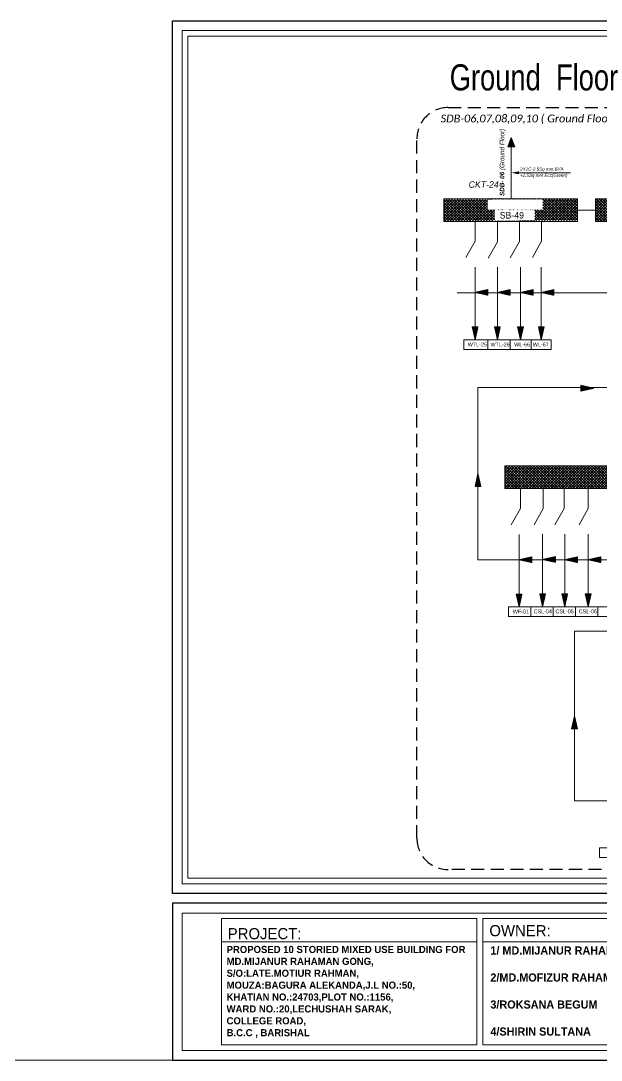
# Model space of a CAD drawing. Header units: inches. Extents: x 109699 to 44449955, y -10987 to 15824140.
# Drawn here: x 204442 to 204887, y -4569 to -3772 of the extents above; entities that cross this region are included whole.
import ezdxf

# ---------------------------------------------------------------- set-up
doc = ezdxf.new("R2010")
doc.units = ezdxf.units.IN
doc.header["$LTSCALE"] = 5
doc.header["$MEASUREMENT"] = 0
doc.linetypes.add('DASHED2', pattern=[0.375, 0.25, -0.125])
doc.layers.get('0').update_dxf_attribs({"color": 123})
doc.layers.get('Defpoints').update_dxf_attribs({"lineweight": 5})
for name, color, linetype, lineweight in [('@NORMAL', 7, 'Continuous', 5), ('E-CF-Ceiling-Fan', 30, 'Continuous', 13), ('E-CKT-CABLE', 116, 'Continuous', 18), ('E-CKT-TEXT', 135, 'Continuous', 18), ('E-CSL-Ceiling-Sport-Light', 191, 'Continuous', 13), ('E-EX-Exhaust-Fan', 190, 'Continuous', 13), ('E-POINT-CABLE', 86, 'Continuous', 18), ('E-SB-Switch-Board', 106, 'Continuous', 18), ('E-SWITCH', 6, 'Continuous', 18), ('E-WL-Wall-Light', 232, 'Continuous', 15), ('E-WTL-Wall-Tube-Light', 6, 'Continuous', 15), ('leter', 140, 'Continuous', 13), ('Text', 7, 'Continuous', 0), ('WALL-1', 8, 'Continuous', 9)]:
    doc.layers.add(name, color=color, linetype=linetype, lineweight=lineweight)
doc.styles.add('box text', font='arial.ttf')
doc.styles.add('SH-T2', font='times.ttf')
doc.styles.get("Standard").update_dxf_attribs({"font": 'times.ttf'})
doc.styles.add('style2', font='ARIALN.TTF', dxfattribs={"width": 0.75, "height": 3})
picture_1 = doc.add_image_def('image1.png', size_in_pixel=(745, 477))

# ---------------------------------------------------------------- blocks, each defined once
blk = doc.blocks.new('zxczxczxcz')
at = {"layer": '@NORMAL'}
for points in [[(177327.5, -15450.1), (175295.2, -15450.1), (175295.2, -14276.8), (177327.5, -14276.8)], [(177319.9, -15442.5), (175302.8, -15442.5), (175302.8, -14284.5), (177319.9, -14284.5)]]:
    blk.add_lwpolyline(points, close=True, dxfattribs=at)
at = {"layer": 'Text', "lineweight": 30}
for p, q in [((177028.8, -15692.6), (177028.8, -15476.8)), ((177340.9, -15476.8), (177028.8, -15476.8)), ((177340.9, -15476.8), (177340.9, -15692.6)), ((177340.9, -15692.6), (177028.8, -15692.6))]:
    blk.add_line(p, q, dxfattribs=at)
at = {"layer": 'Text'}
for p, q in [((177340.9, -15692.6), (177340.9, -15476.8)), ((177340.9, -15692.6), (177340.9, -15476.8)), ((176008.4, -15679.2), (176008.4, -15490.2)), ((176270.1, -15490.2), (176270.1, -15679.2)), ((176531.8, -15490.2), (176531.8, -15679.2)), ((176742, -15490.2), (176997.7, -15490.2)), ((176742, -15679.2), (176742, -15490.2)), ((176997.7, -15490.2), (176997.7, -15679.2)), ((177042.2, -15490.2), (177327.5, -15490.2)), ((177042.2, -15679.2), (177042.2, -15490.2)), ((177327.5, -15490.2), (177327.5, -15679.2)), ((175700.4, -15497.8), (175700.4, -15671.6)), ((175709, -15497.8), (176001.6, -15497.8)), ((175709, -15497.8), (175709, -15671.6)), ((176001.6, -15497.8), (176001.6, -15671.6)), ((176001.6, -15671.6), (176001.6, -15497.8)), ((176016.1, -15671.6), (176016.1, -15497.8)), ((176262.5, -15497.8), (176262.5, -15671.6)), ((176277.8, -15497.8), (176277.8, -15671.6)), ((176524.2, -15497.8), (176524.2, -15671.6)), ((176539.5, -15497.8), (176539.5, -15671.6)), ((176749.6, -15497.8), (176990.1, -15497.8)), ((176749.6, -15671.6), (176749.6, -15497.8)), ((176990.1, -15497.8), (176990.1, -15671.6)), ((177049.8, -15497.8), (177319.9, -15497.8)), ((177049.8, -15671.6), (177049.8, -15497.8)), ((177319.9, -15497.8), (177319.9, -15671.6)), ((175349, -15529.9), (175700.4, -15529.9)), ((175709, -15529.9), (176001.6, -15529.9)), ((176016.1, -15529.9), (176262.5, -15529.9)), ((176277.8, -15529.9), (176524.2, -15529.9)), ((176539.5, -15529.9), (176737.2, -15529.9)), ((176539.5, -15584.7), (176737.2, -15584.7)), ((176639.5, -15584.7), (176639.5, -15671.6)), ((176016.1, -15592.4), (176262.5, -15592.4)), ((176016.1, -15616.8), (176262.5, -15616.8)), ((176539.5, -15607.6), (176737.2, -15607.6)), ((176990.1, -15671.6), (176749.6, -15671.6)), ((177319.9, -15671.6), (177049.8, -15671.6)), ((176997.7, -15679.2), (176742, -15679.2)), ((177327.5, -15679.2), (177042.2, -15679.2))]:
    blk.add_line(p, q, dxfattribs=at)
at = {"layer": 'Text', "lineweight": 30}
blk.add_lwpolyline([(177005.9, -15476.8), (175281.8, -15476.8), (175281.8, -15692.6), (177005.9, -15692.6)], close=True, dxfattribs=at)
at = {"layer": 'Text'}
blk.add_lwpolyline([(176997.7, -15490.2), (175295.2, -15490.2), (175295.2, -15679.2), (176997.7, -15679.2)], close=True, dxfattribs=at)
for points in [[(175700.4, -15497.8), (175349, -15497.8), (175349, -15671.6), (175700.4, -15671.6)], [(176001.6, -15497.8), (175709, -15497.8)], [(176524.2, -15497.8), (176016.1, -15497.8)], [(176539.5, -15671.6), (176737.2, -15671.6), (176737.2, -15497.8), (176539.5, -15497.8)], [(175709, -15671.6), (176001.6, -15671.6)], [(176016.1, -15671.6), (176524.2, -15671.6)]]:
    blk.add_lwpolyline(points, dxfattribs=at)
at = {"layer": 'WALL-1', "lineweight": 30}
blk.add_line((177340.9, -14263.5), (177340.9, -15463.5), dxfattribs=at)
blk.add_lwpolyline([(177340.9, -15463.5), (175281.8, -15463.5), (175281.8, -14263.5), (177340.9, -14263.5)], close=True, dxfattribs=at)
at = {"layer": 'leter', "insert": (177184.4, -15628.6), "char_height": 3.9766, "width": 400.68, "attachment_point": 2}
blk.add_mtext('{\\fFranklin Gothic Medium|b0|i0|c0|p34;\\H2.066x;\\C5;MODERN BUILDING DESIGN & CONSULTANT\\H1.2x; \\C256; \\P\\fTimes New Roman|b1|i0|c0|p18;\\H0.4899x;\\C7;TALUKDER MANSION,5/7,BLOCK -A,RUPATOLI HOUSING STATE,BARISHAL.\\PB.C.C REG. NO:35,MAIL:mbdc333@gmail.com\\PMOBILE NO:01731443090\\P\\fFranklin Gothic Medium|b0|i0|c0|p34;\\H0.8231x;\\C256;                             }', dxfattribs=at)
at = {"layer": 'Text'}
for s, insert, char_height, width, attachment_point in [("{\\C1;ARCHITECT'S NAME & SIGNATURE:}", (176020.9, -15504.7, 29.8), 11.609, 235.441, 1), ('{\\C1;NOTE:}', (176282.6, -15504.7, 29.8), 12.899, 235.441, 1), ('{\\fFranklin Gothic Medium Cond|b0|i0|c0|p34;\\C1;PROJECT:}', (175357.8, -15510.9, 91), 15.338, 414.227, 1), ('{\\fFranklin Gothic Medium|b0|i0|c0|p34;\\C1;OWNER:}', (175717.8, -15506.8), 15.338, 414.227, 1), ('{\\C1;DRAWING  TITLE:}', (176566.4, -15506.4, -14.9), 11.609, 235.441, 1), ('{\\fFranklin Gothic Medium|b0|i0|c0|p34;\\C1;CONSULTANT:}', (176814.3, -15518.7, 279.5), 15.479, 414.227, 1), ('\\pt35.29515;{\\fCentury Gothic|b1|i0|c0|p34;PROPOSED 10 STORIED MIXED USE BUILDING FOR \\PMD.MIJANUR RAHAMAN GONG,\\PS/O:LATE.MOTIUR RAHMAN, \\PMOUZA:BAGURA ALEKANDA,J.L NO.:50,\\PKHATIAN NO.:24703,PLOT NO.:1156,\\PWARD NO.:20,LECHUSHAH SARAK,\\P\\pt67.08058;COLLEGE ROAD, \\PB.C.C , BARISHAL }', (175356.2, -15535.4), 9.808, 458.165, 1), ('{\\fArial Narrow|b1|i0|c0|p34;Md. Amirul Arifin\\P\\fArial Narrow|b0|i0|c0|p34;\\H0.7794x;Architect\\PIAB & Rajuk Reg. No: A-273\\fCentury Gothic|b0|i0|c0|p34;\\L\\P\\H1.283x;\\l \\P\\fFranklin Gothic Medium|b0|i0|c0|p34; \\fFranklin Gothic Book|b0|i0|c0|p34;\\H0.6173x;  \\fFranklin Gothic Medium|b0|i0|c0|p34;\\H1.62x; \\fFranklin Gothic Book|b0|i0|c0|p34;\\H0.6173x; \\fFranklin Gothic Medium|b0|i0|c0|p34;\\H1.62x;                                                                                       }', (176140.3, -15537.7), 12.7553, 248.971, 2), ('\\pi-34.83833,l34.83833,t34.83833;{\\W0.9;\\C1;DATE:}', (176557, -15588.9, -14.9), 11.609, 235.441, 1), ('\\pi-34.83833,l34.83833,t34.83833;{\\W0.9;\\C1;SHEET NO}', (176664.3, -15589.8, -14.9), 11.609, 235.441, 1), ('{\\C1;STRUCTURAL Eng. NAME & SIGNATURE:}', (176021.3, -15600.8, 29.8), 9.029, 235.441, 1), ('{\\fTimes New Roman|b1|i0|c0|p18; Engr. S.M. Towhidul Alam\\P\\fTimes New Roman|b0|i0|c0|p18; \\H0.9205x;B.Sc. Engr. (CIVIL); \\fTimes New Roman|b1|i0|c0|p18;M-23859}', (176136.8, -15628.7, -14.9), 12.7553, 248.971, 2), ('\\pi-191.13542,l191.13542,t191.13542;23.07.2022', (176550.3, -15626.7, -14.9), 13.931, 375.033, 1), ('{\\fFranklin Gothic Medium|b0|i0|c0|p34;\\C0;ENGR.MIZANUR RAHMAN (CIVIL)\\PMANAGING DIRECTOR\\P\\H0.8571x;MODERN BUILDING DESIGN & CONSULTANT}', (176870.4, -15624.1, -11.9), 8.668, 331.382, 2)]:
    blk.add_mtext(s, dxfattribs=dict(at, insert=insert, char_height=char_height, width=width, attachment_point=attachment_point))
at = {"layer": 'Text', "linetype": 'Continuous', "insert": (175719.2, -15536.1), "char_height": 11.145, "width": 329.404, "attachment_point": 1, "style": 'SH-T2'}
blk.add_mtext('\\pt76.20062;{\\fCentury Gothic|b1|i0|c0|p34;1/ MD.MIJANUR RAHAMAN \\P\\P2/MD.MOFIZUR RAHAMAN\\P \\P3/ROKSANA BEGUM\\P\\P4/SHIRIN SULTANA}', dxfattribs=at)
at = {"layer": 'Text', "insert": (176282.3, -15536.2, -14.9), "char_height": 7.1387, "width": 248.98, "attachment_point": 1, "style": 'box text'}
blk.add_mtext("{\\fArial Narrow|b0|i0|c0|p34;\\W0.9;THIS NOTE IS VALID FOR DRAWINGS RELATED TO THIS PROJECT:\\P1. PLEASE DO NOT SCALE FROM THE DRAWINGS.\\P2. CONTRACTORS AND SUB-CONTRACTORS ARE TO VERIFY    ALL DIMENSIONS AT THE SITE.\\P3. THE CONTRACTOR IS TO NOTIFY THE CONSULTANT ABOUT ANY DISCREPANCIES/ DIFFERENCES CONTAINED\\PIN THE DRAWING (IN RELATION TO OTHER DRAWINGS) OR IN CASE OF CONTRADICTS WITH  'BNBC' & 'IMARAT BIDHIMALA, 2008'; WELL BEFORE IGNITING WORK.}", dxfattribs=at)
at = {"layer": '@NORMAL', "color": 0}
image = blk.add_image(picture_1, insert=(177085.8, -15624.9), size_in_units=(191.9, 122.8), rotation=0, dxfattribs=dict(at, brightness=35, contrast=59))
image.dxf.flags = 7
blk = doc.blocks.new('E-CKT TEXT')
for p, q in [((648438.87, 22105.08), (648437.12, 22112.85)), ((648437.12, 22112.85), (648440.62, 22112.85)), ((648437.16, 22112.65), (648437.36, 22112.85)), ((648437.21, 22112.43), (648437.63, 22112.85)), ((648437.26, 22112.21), (648437.89, 22112.85)), ((648437.31, 22112), (648438.16, 22112.85)), ((648437.36, 22111.78), (648438.43, 22112.85)), ((648437.41, 22111.56), (648438.69, 22112.85)), ((648437.46, 22111.35), (648438.96, 22112.85)), ((648437.51, 22111.13), (648439.22, 22112.85)), ((648437.55, 22110.92), (648439.49, 22112.85)), ((648437.6, 22110.7), (648439.75, 22112.85)), ((648437.65, 22110.48), (648440.02, 22112.85)), ((648437.7, 22110.27), (648440.28, 22112.85)), ((648437.75, 22110.05), (648440.55, 22112.85)), ((648437.8, 22109.83), (648440.57, 22112.6)), ((648437.85, 22109.62), (648440.49, 22112.26)), ((648437.9, 22109.4), (648440.41, 22111.92)), ((648437.94, 22109.18), (648440.34, 22111.58)), ((648437.99, 22108.97), (648440.26, 22111.23)), ((648438.04, 22108.75), (648440.18, 22110.89)), ((648438.09, 22108.54), (648440.11, 22110.55)), ((648438.14, 22108.32), (648440.03, 22110.21)), ((648438.19, 22108.1), (648439.95, 22109.86)), ((648438.24, 22107.89), (648439.87, 22109.52)), ((648438.29, 22107.67), (648439.8, 22109.18)), ((648438.34, 22107.45), (648439.72, 22108.84)), ((648438.38, 22107.24), (648439.64, 22108.49)), ((648438.43, 22107.02), (648439.56, 22108.15)), ((648438.48, 22106.8), (648439.49, 22107.81)), ((648438.53, 22106.59), (648439.41, 22107.47)), ((648438.58, 22106.37), (648439.33, 22107.13)), ((648438.63, 22106.16), (648439.26, 22106.78)), ((648438.87, 22105.08), (648440.62, 22112.85)), ((648438.68, 22105.94), (648439.18, 22106.44)), ((648438.73, 22105.72), (648439.1, 22106.1)), ((648438.77, 22105.51), (648439.02, 22105.76)), ((648438.82, 22105.29), (648438.95, 22105.41))]:
    blk.add_line(p, q)
blk = doc.blocks.new('AR')
at = {"layer": 'E-CKT-CABLE'}
for p, q in [((-271, 449), (0, 548)), ((-271, 449), (0, 346)), ((-270, 449), (-269, 450)), ((-266, 448), (-261, 453)), ((-263, 446), (-253, 456)), ((-259, 445), (-244, 459)), ((-255, 443), (-236, 462)), ((-251, 442), (-228, 465)), ((-247, 440), (-219, 468)), ((-243, 439), (-211, 471)), ((-240, 437), (-203, 474)), ((-236, 436), (-194, 477)), ((-232, 434), (-186, 480)), ((-228, 433), (-178, 483)), ((-224, 432), (-169, 486)), ((-220, 430), (-161, 489)), ((-216, 429), (-153, 493)), ((-213, 427), (-144, 496)), ((-209, 426), (-136, 499)), ((-205, 424), (-128, 502)), ((-201, 423), (-119, 505)), ((-197, 421), (-111, 508)), ((-193, 420), (-102, 511)), ((-190, 418), (-94, 514)), ((-186, 417), (-86, 517)), ((-182, 415), (-77, 520)), ((-178, 414), (-69, 523)), ((-174, 413), (-61, 526)), ((-170, 411), (-52, 529)), ((-167, 410), (-44, 532)), ((-163, 408), (-36, 535)), ((-159, 407), (-27, 538)), ((-155, 405), (-19, 541)), ((-151, 404), (-11, 544)), ((-147, 402), (-2, 547)), ((-144, 401), (0, 544)), ((-140, 399), (0, 539)), ((-136, 398), (0, 534)), ((-132, 396), (0, 528)), ((-128, 395), (0, 523)), ((-124, 394), (0, 518)), ((-120, 392), (0, 513)), ((-117, 391), (0, 507)), ((-113, 389), (0, 502)), ((-109, 388), (0, 497)), ((-105, 386), (0, 491)), ((-101, 385), (0, 486)), ((-97, 383), (0, 481)), ((-94, 382), (0, 475)), ((-90, 380), (0, 470)), ((-86, 379), (0, 465)), ((-82, 377), (0, 459)), ((-78, 376), (0, 454)), ((-74, 374), (0, 449)), ((-71, 373), (0, 444)), ((-67, 372), (0, 438)), ((-63, 370), (0, 433)), ((-59, 369), (0, 428)), ((-55, 367), (0, 422)), ((-51, 366), (0, 417)), ((-48, 364), (0, 412)), ((-44, 363), (0, 406)), ((-40, 361), (0, 401)), ((-36, 360), (0, 396)), ((-32, 358), (0, 391)), ((-28, 357), (0, 385)), ((-24, 355), (0, 380)), ((-21, 354), (0, 375)), ((-17, 353), (0, 369)), ((-13, 351), (0, 364)), ((-9, 350), (0, 359)), ((-5, 348), (0, 353)), ((-1, 347), (0, 348)), ((0, 548), (0, 346))]:
    blk.add_line(p, q, dxfattribs=at)

msp = doc.modelspace()

# ---------------------------------------------------------------- hatches: boundary and pattern name
at = {"layer": 'E-SB-Switch-Board'}
h = msp.add_hatch(dxfattribs=at)
h.set_pattern_fill('ANSI37', color=256, scale=12.003473, angle=180.05046, style=0)
h.set_pattern_definition([(225.050464, (2789.6846, -16895.9815), (1.061901214, -1.060032292), []), (315.050464, (2789.6846, -16895.9815), (1.060032292, 1.061901214), [])])
h.paths.add_polyline_path([(204869.03, -3908.47), (204766.23, -3908.89), (204766.23, -3925.33), (204869.03, -3924.91)])
h.paths.add_polyline_path([(204799.98, -3916.81), (204842.23, -3916.81), (204842.23, -3908.13), (204799.98, -3908.13)])
h.paths.add_polyline_path([(204805.23, -3925.76), (204836.23, -3925.76), (204836.23, -3916.91), (204805.23, -3916.91)])
h = msp.add_hatch(dxfattribs=at)
h.set_pattern_fill('ANSI37', color=256, scale=12.003473, angle=180.05046, style=0)
h.set_pattern_definition([(225.050464, (2788.3295, -16895.9815), (1.061901214, -1.060032292), []), (315.050464, (2788.3295, -16895.9815), (1.060032292, 1.061901214), [])])
h.paths.add_polyline_path([(204986.73, -3908.47), (204882.73, -3908.47), (204882.73, -3925.76), (204986.73, -3925.76)])
h.paths.add_polyline_path([(204919.87, -3917.48), (204949.23, -3917.48), (204949.23, -3909.41), (204919.87, -3909.41)], flags=16)
h.paths.add_polyline_path([(204923.73, -3924.91), (204949.23, -3924.91), (204949.23, -3916.41), (204923.73, -3916.41)], flags=16)
h = msp.add_hatch(dxfattribs=at)
h.set_pattern_fill('ANSI37', color=256, scale=12.003473, angle=180.05046, style=0)
h.set_pattern_definition([(225.050464, (2793.1054, -17100.7002), (1.061901214, -1.060032292), []), (315.050464, (2793.1054, -17100.7002), (1.060032292, 1.061901214), [])])
h.paths.add_polyline_path([(205376.28, -4113.19), (204813.05, -4113.19), (204813.05, -4130.47), (205376.28, -4130.47)])
h.paths.add_polyline_path([(205033.38, -4121.58), (205088.45, -4121.58), (205088.45, -4113.63), (205033.38, -4113.63)], flags=16)
h.paths.add_polyline_path([(205054.95, -4129.13), (205076.45, -4129.13), (205076.45, -4121.13), (205054.95, -4121.13)], flags=16)

# ---------------------------------------------------------------- linework, layer by layer
at = {"linetype": 'DASHED2', "lineweight": 25, "ltscale": 8}
msp.add_lwpolyline([(204769.65, -3838.35), (205502.4, -3838.35, -0.414214), (205526.4, -3862.35), (205526.4, -4398.66, -0.414214), (205502.4, -4422.66), (204769.65, -4422.66, -0.414214), (204745.65, -4398.66), (204745.65, -3862.35, -0.414214)], format="xyb", close=True, dxfattribs=at)
at = {"layer": 'Defpoints', "ltscale": 0.5}
msp.add_ray((184484.87, -4568.82), (1, 0), dxfattribs=at)
at = {"layer": 'E-CKT-CABLE'}
for p, q in [((204818.12, -3908.47), (204818.12, -3868.3)), ((204822.01, -3888.38), (204863.51, -3888.38)), ((204869.03, -3917.11), (204882.73, -3917.11))]:
    msp.add_line(p, q, dxfattribs=at)
at = {"layer": 'E-CKT-CABLE', "ltscale": 0.5}
for points in [[(205472.32, -3979.75), (205502.06, -3979.75), (205502.06, -4053.11), (204792.53, -4053.11), (204792.53, -4185.03), (204824.13, -4185.03)], [(205441.65, -4185.03), (205502.9, -4185.03), (205502.9, -4239.82), (204866.62, -4239.82), (204866.62, -4369.92), (204895.37, -4369.92)]]:
    msp.add_lwpolyline(points, dxfattribs=at)
at = {"layer": 'E-CKT-CABLE'}
msp.add_solid([(204823.96, -3889.49), (204823.96, -3887.27), (204818.12, -3888.38)], dxfattribs=at)
at = {"layer": 'E-CKT-TEXT'}
for p, q in [((204776.52, -3980.31), (205472.32, -3980.31)), ((204824.13, -4185.03), (205441.65, -4185.03))]:
    msp.add_line(p, q, dxfattribs=at)
at = {"layer": 'E-POINT-CABLE'}
for p, q in [((204790.32, -3925.76), (204790.32, -3940.82)), ((204807.44, -3926.19), (204807.44, -3941.26)), ((204824.36, -3925.97), (204824.36, -3941.04)), ((204841.28, -3925.76), (204841.28, -3940.82)), ((204790.32, -3960.76), (204790.32, -4016.37)), ((204807.45, -3960.76), (204807.45, -4016.37)), ((204825.18, -3960.76), (204825.18, -4016.37)), ((204841.1, -3960.76), (204841.1, -4016.37)), ((204800.04, -4016.37), (204800.04, -4023.81)), ((204817.16, -4016.37), (204817.16, -4023.8)), ((204817.16, -4016.37), (204817.16, -4023.8)), ((204833.49, -4016.37), (204833.49, -4023.8)), ((204848.68, -4016.37), (204848.68, -4023.8)), ((204848.68, -4016.37), (204848.68, -4023.8)), ((204825.13, -4130.69), (204825.13, -4145.76)), ((204842.63, -4130.69), (204842.63, -4145.76)), ((204858.63, -4130.69), (204858.63, -4145.76)), ((204877.13, -4130.69), (204877.13, -4145.76)), ((204824.13, -4165.7), (204824.13, -4221.31)), ((204842.13, -4165.48), (204842.13, -4221.09)), ((204859.13, -4165.48), (204859.13, -4221.09)), ((204877.13, -4165.48), (204877.13, -4221.09)), ((204815.92, -4221.09), (204815.92, -4228.51)), ((204833.04, -4221.09), (204833.04, -4228.52)), ((204850.24, -4221.09), (204850.24, -4228.51)), ((204867.44, -4221.09), (204867.44, -4228.51)), ((204884.56, -4228.52), (204884.56, -4221.09))]:
    msp.add_line(p, q, dxfattribs=at)
for points in [[(204781.82, -4016.37), (204848.68, -4016.37), (204848.68, -4023.8), (204781.82, -4023.82)], [(204815.92, -4221.09), (205373.01, -4221.1), (205373.01, -4228.52), (204815.92, -4228.54)], [(204885.75, -4405.97), (205009.64, -4405.99), (205009.64, -4413.42), (204885.75, -4413.42)]]:
    msp.add_lwpolyline(points, close=True, dxfattribs=at)
at = {"layer": 'E-SB-Switch-Board'}
for points in [[(204766.23, -3925.76), (204869.03, -3925.76), (204869.03, -3908.47), (204766.23, -3908.47)], [(204882.73, -3925.76), (204986.73, -3925.76), (204986.73, -3908.47), (204882.73, -3908.47)], [(204813.05, -4130.47), (205376.28, -4130.47), (205376.28, -4113.19), (204813.05, -4113.19)]]:
    msp.add_lwpolyline(points, close=True, dxfattribs=at)
at = {"layer": 'E-SWITCH'}
for p, q in [((204790.32, -3940.82), (204783.34, -3953.44)), ((204807.44, -3941.26), (204800.46, -3953.87)), ((204824.36, -3941.04), (204817.38, -3953.66)), ((204841.28, -3940.82), (204834.3, -3953.44)), ((204825.13, -4145.76), (204818.15, -4158.38)), ((204842.63, -4145.76), (204835.65, -4158.38)), ((204858.63, -4145.76), (204851.65, -4158.38)), ((204877.13, -4145.76), (204870.15, -4158.38))]:
    msp.add_line(p, q, dxfattribs=at)

# ---------------------------------------------------------------- block references
at = {"layer": 'E-CKT-CABLE', "xscale": -0.02594956736979771, "yscale": 0.02594956736979771, "zscale": 0.02594956734627435, "rotation": 90}
msp.add_blockref('AR', (204829.77, -3868.46), dxfattribs=at)
at = {"layer": 'E-CKT-TEXT', "yscale": 1.261437301520496, "zscale": 1.261437301520496}
for p, xscale, rotation in [((176906.16, 813984.93), 1.261437301520496, 270), ((176923.28, 813984.85), 1.261437301520496, 270), ((176941.01, 813984.85), 1.261437301520496, 270), ((176956.92, 813984.85), 1.261437301520496, 270), ((232765.53, 813911.42), -1.261437301520496, 90), ((-613172.45, 23765.1), -1.261437301520496, 180), ((176939.96, 813779.95), 1.261437301520496, 270), ((176957.96, 813780.13), 1.261437301520496, 270), ((176974.96, 813779.95), 1.261437301520496, 270), ((176992.96, 813779.95), 1.261437301520496, 270), ((-613098.36, 23579.3), -1.261437301520496, 180)]:
    msp.add_blockref('E-CKT TEXT', p, dxfattribs=dict(at, xscale=xscale, rotation=rotation))
at = {"layer": 'E-CSL-Ceiling-Sport-Light', "xscale": 1.261437301517695, "yscale": 1.261437301517695, "zscale": 1.261437301517695}
for p in [(-613122.85, -32105.26), (-613105.85, -32105.26), (-613087.85, -32105.26)]:
    msp.add_blockref('E-CKT TEXT', p, dxfattribs=at)
at = {"layer": 'E-EX-Exhaust-Fan', "color": 1, "xscale": 1.261437301517695, "yscale": 1.261437301517695, "zscale": 1.261437301517695}
msp.add_blockref('E-CKT TEXT', (-613140.85, -32105.48), dxfattribs=at)
at = {"layer": 'E-WL-Wall-Light', "color": 1, "xscale": 1.261437301517695, "yscale": 1.261437301517695, "zscale": 1.261437301517695}
for p in [(-613139.8, -31900.54), (-613123.88, -31900.54)]:
    msp.add_blockref('E-CKT TEXT', p, dxfattribs=at)
at = {"layer": 'E-WTL-Wall-Tube-Light', "color": 1, "xscale": 1.261437301517695, "yscale": 1.261437301517695, "zscale": 1.261437301517695}
for p in [(-613174.65, -31900.54), (-613157.53, -31900.54)]:
    msp.add_blockref('E-CKT TEXT', p, dxfattribs=at)
at = {"layer": 'WALL-1', "linetype": 'Continuous', "xscale": 0.5576728227840001, "yscale": 0.5576728227840001, "zscale": 0.5576728227840001}
msp.add_blockref('zxczxczxcz', (106808.26, 4182.51), dxfattribs=at)

# ---------------------------------------------------------------- texts
at = {"layer": 'E-CF-Ceiling-Fan', "color": 1, "insert": (204819.28, -4223.28), "char_height": 3, "width": 24.0847, "attachment_point": 1}
msp.add_mtext('{\\fCentury Gothic|b0|i0|c0|p34;\\C256;WF-01}', dxfattribs=at)
at = {"layer": 'E-CKT-TEXT', "color": 1, "insert": (204809.25, -3906.19), "char_height": 3.5, "width": 54.7009, "attachment_point": 1, "rotation": 90}
msp.add_mtext('{\\fCentury Gothic|b1|i1|c0|p34;\\C256;SDB- 06\\fCentury Gothic|b0|i1|c0|p34; (Ground Floor)}', dxfattribs=at)
at = {"layer": 'E-CKT-TEXT', "color": 1, "attachment_point": 1}
for s, insert, char_height, width in [('{\\fCentury Gothic|b0|i1|c0|p34;\\C256;2X1C-2.5Sq mm,BYA}', (204824.88, -3884.3), 2.5, 41.3635), ('{\\fCentury Gothic|b0|i1|c0|p34;\\C256;+2.5Sq mm Ecc(Green) }', (204824.88, -3889.02), 2.5, 41.3635), ('{\\fCentury Gothic|b0|i1|c0|p34;\\C256;CKT-24}', (204785.41, -3894.89), 5, 24.1526)]:
    msp.add_mtext(s, dxfattribs=dict(at, insert=insert, char_height=char_height, width=width))
at = {"layer": 'E-CSL-Ceiling-Sport-Light', "char_height": 3, "width": 24.0847, "attachment_point": 1}
for s, insert in [('{\\fCentury Gothic|b0|i0|c0|p34;CSL-04}', (204835.28, -4223.14, 0.58)), ('{\\fCentury Gothic|b0|i0|c0|p34;CSL-05}', (204852.02, -4223.14, 0.58)), ('{\\fCentury Gothic|b0|i0|c0|p34;CSL-06}', (204869.89, -4223.14, 0.58))]:
    msp.add_mtext(s, dxfattribs=dict(at, insert=insert))
at = {"layer": 'E-SB-Switch-Board', "color": 1, "insert": (204809.25, -3918.46), "char_height": 5, "width": 41.3327, "attachment_point": 1}
msp.add_mtext('{\\fCentury Gothic|b0|i0|c0|p34;\\C256;SB-49}', dxfattribs=at)
at = {"layer": 'E-WL-Wall-Light', "color": 1, "char_height": 3, "attachment_point": 1}
for s, insert, width in [('{\\fCentury Gothic|b0|i0|c0|p34;\\C256;WL-66}', (204820.36, -4018.53), 10.9021), ('{\\fCentury Gothic|b0|i0|c0|p34;\\C256;WL-67}', (204834.62, -4018.53), 12.7336)]:
    msp.add_mtext(s, dxfattribs=dict(at, insert=insert, width=width))
at = {"layer": 'E-WTL-Wall-Tube-Light', "color": 1, "char_height": 3, "width": 14.7879, "attachment_point": 1}
for s, insert in [('{\\fCentury Gothic|b0|i0|c0|p34;\\C256;WTL-25}', (204784.72, -4018.53)), ('{\\fCentury Gothic|b0|i0|c0|p34;\\C256;WTL-26}', (204802.16, -4018.57))]:
    msp.add_mtext(s, dxfattribs=dict(at, insert=insert))
at = {"layer": 'Text', "insert": (204835.49, -3825.5, 0.48), "char_height": 20, "width": 227.5024, "attachment_point": 8, "style": 'style2'}
msp.add_mtext('{\\fArial|b0|i0|c0|p34;Ground  Floor }', dxfattribs=at)
at = {"layer": 'Text', "insert": (204763.95, -3843.75), "char_height": 6, "width": 807.3458, "attachment_point": 1}
msp.add_mtext('\\pt426;{\\fCalibri|b0|i1|c0|p34;SDB-06,07,08,09,10 ( Ground Floor Shop: 1,2,3,4,5) &  SDB-05 (\\A1;\\fCalibri|b0|i0|c0|p34;\\H0.88889x;Ground Floor: Parking area , Guard Post, \\A0;\\H1.125x;HD MITER ROOM,Sub-station,Transformer Room, Office Room,Guard Room)}', dxfattribs=at)

doc.saveas('drawing.dxf')
